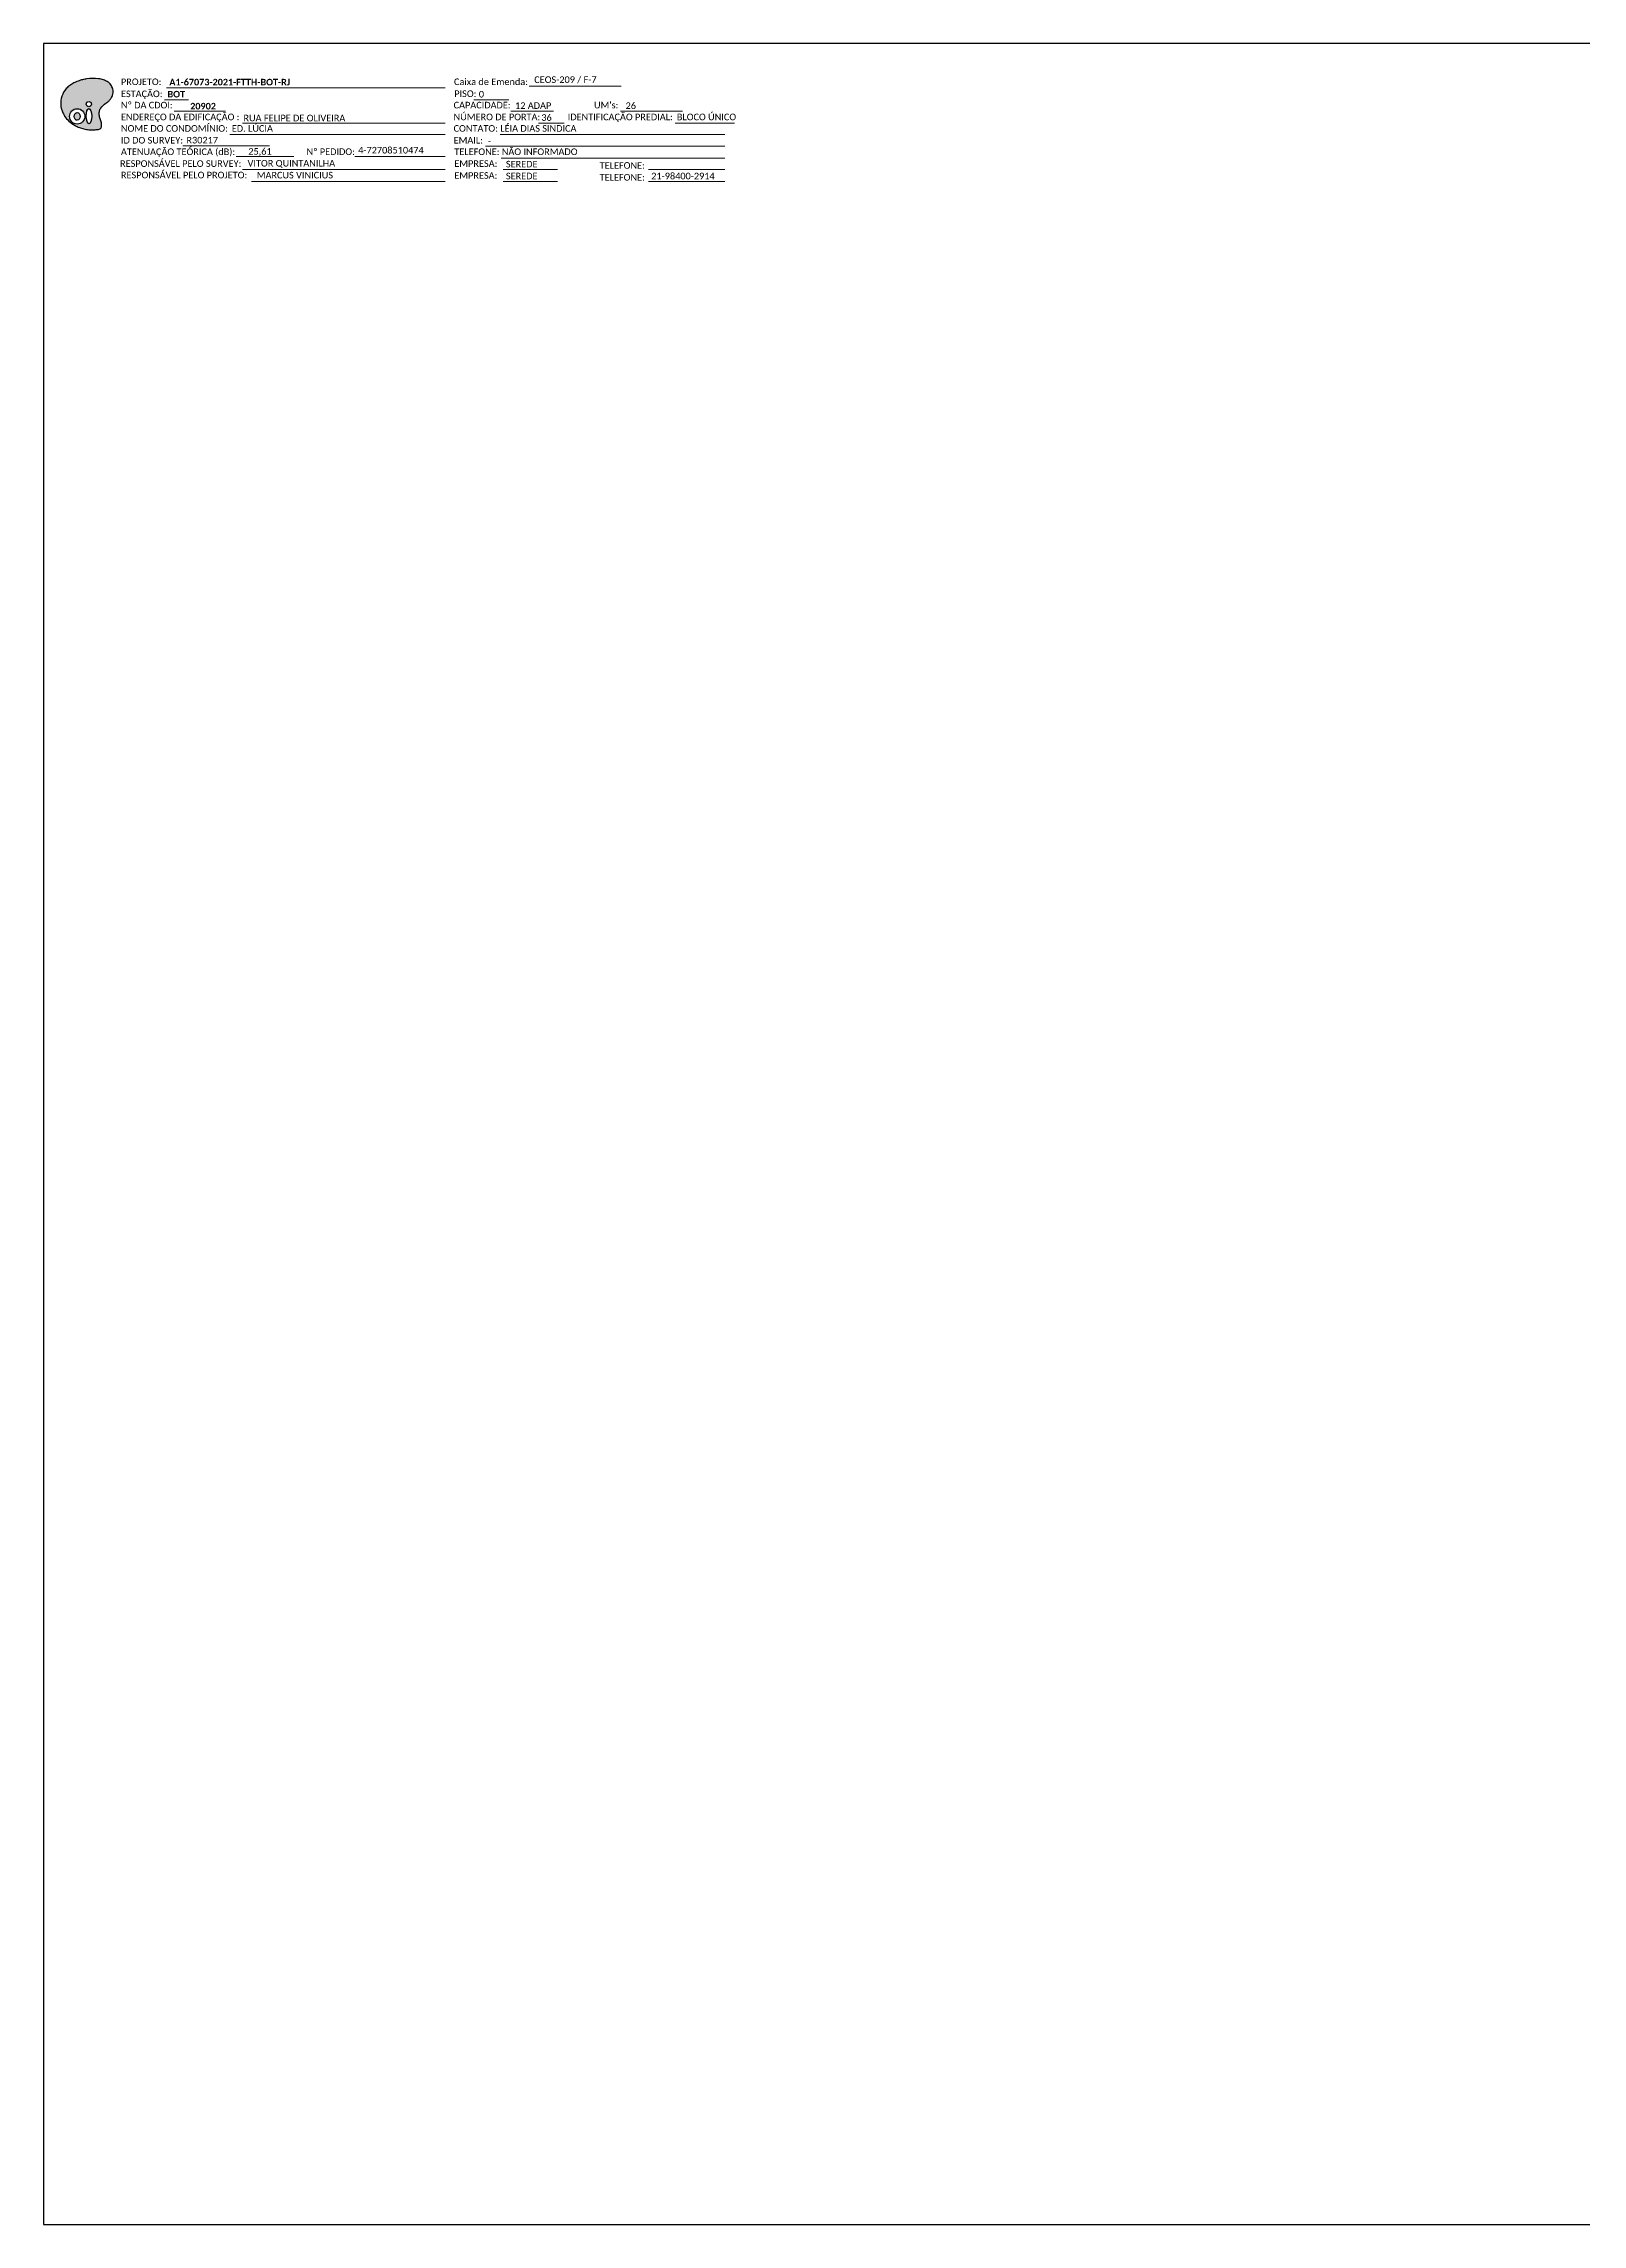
# Model space of a CAD drawing. Header units: inches. Extents: x 12897 to 14660, y 8241 to 8835.
# Drawn here: x 13821 to 14240, y 8241 to 8835 of the extents above; entities that cross this region are included whole.
import ezdxf
from ezdxf.enums import TextEntityAlignment as Align

# ---------------------------------------------------------------- set-up
doc = ezdxf.new("R2010")
doc.units = ezdxf.units.IN
doc.header["$MEASUREMENT"] = 0
doc.styles.add('WMF-Calibri0', font='calibri.ttf')
doc.styles.add('WMF-Calibri1', font='calibrib.ttf')

# ---------------------------------------------------------------- blocks, each defined once
blk = doc.blocks.new('OI')
h = blk.add_hatch(color=40)
edge = h.paths.add_edge_path()
edge.add_spline(control_points=[(4.35, -0.67), (3.92, -0.99), (3.26, -1.5), (2.81, -2.59), (2.9, -3.5), (3.06, -4.27), (3.31, -4.85), (3.37, -5.39), (3.4, -5.88), (3.2, -6.4), (2.54, -6.61), (1.65, -6.63), (0.55, -6.67), (-0.56, -6.42), (-1.61, -6.14), (-2.77, -5.61), (-3.92, -4.77), (-4.89, -3.7), (-5.34, -2.65), (-5.6, -1.94), (-5.85, -0.96), (-5.71, 0.47), (-5.1, 2.02), (-4.14, 3.02), (-3.3, 3.61), (-2.37, 4.16), (-1.36, 4.44), (-0.56, 4.7), (0.79, 4.85), (2.24, 4.97), (3.79, 4.57), (4.67, 4.21), (5.44, 3.65), (5.76, 2.99), (6.03, 2.21), (6.01, 1.46), (5.72, 0.64), (5.31, 0.08), (4.88, -0.38), (4.51, -0.55), (4.35, -0.67)], knot_values=[0, 0, 0, 0, 1.60434, 2.417191, 3.427595, 4.282808, 4.776746, 5.304182, 5.888771, 6.258406, 6.858137, 7.79129, 8.986195, 10.124242, 11.187857, 12.242908, 13.953784, 15.414161, 16.515391, 17.349188, 17.675853, 19.552021, 21.515531, 22.568638, 23.63245, 24.621084, 25.782718, 26.745347, 27.142653, 29.870543, 31.004649, 31.921532, 32.709589, 33.801391, 34.042471, 35.192333, 35.971461, 36.628871, 37.254359, 37.836911, 37.836911, 37.836911, 37.836911], degree=3, periodic=0)
h.paths.add_polyline_path([(1.13, -0.87, -1), (-0.04, -0.87, -1)], flags=16)
edge = h.paths.add_edge_path(flags=16)
edge.add_ellipse((0.56, -3.59), major_axis=(-0.02, 1.71), ratio=0.361305, start_angle=0, end_angle=360)
h.paths.add_polyline_path([(-0.36, -3.62, -1), (-3.8, -3.62, -1)], flags=16)
edge = h.paths.add_edge_path(flags=0)
edge.add_ellipse((-2.08, -3.62), major_axis=(0, 0.885), ratio=0.758294, start_angle=0, end_angle=360)
at = {"color": 40}
for centre, radius in [((-2.08, -3.62), 1.72), ((0.54, -0.87), 0.587)]:
    blk.add_circle(centre, radius, dxfattribs=at)
blk.add_ellipse((-2.08, -3.62), major_axis=(0, 0.885), ratio=0.758294, start_param=-3.141592653589792, end_param=3.141592653589792, dxfattribs=at)
blk.add_ellipse((0.56, -3.59), major_axis=(-0.02, 1.71), ratio=0.361305, dxfattribs=at)
at = {"color": 40, "start_tangent": (-0.800898, -0.598801), "end_tangent": (-0.800898, -0.598801)}
blk.add_spline([(4.35, -0.67), (3.2, -1.78), (2.9, -2.54), (2.92, -3.55), (3.12, -4.38), (3.28, -4.85), (3.37, -5.37), (3.35, -5.95), (3.2, -6.29), (2.66, -6.55), (1.73, -6.63), (0.54, -6.62), (-0.58, -6.41), (-1.6, -6.11), (-2.56, -5.67), (-3.95, -4.67), (-4.89, -3.56), (-5.37, -2.56), (-5.64, -1.78), (-5.72, -1.46), (-5.63, 0.42), (-4.84, 2.22), (-4.13, 2.99), (-3.27, 3.62), (-2.4, 4.09), (-1.3, 4.47), (-0.37, 4.72), (0.02, 4.77), (2.75, 4.8), (3.85, 4.53), (4.69, 4.16), (5.31, 3.68), (5.85, 2.73), (5.93, 2.5), (5.94, 1.35), (5.67, 0.62), (5.29, 0.08), (4.84, -0.36), (4.35, -0.67)], degree=3, dxfattribs=at)

msp = doc.modelspace()

# ---------------------------------------------------------------- linework, layer by layer
msp.add_lwpolyline([(13821.05, 8241.02), (14659.61, 8241.02), (14659.61, 8835.02), (13821.05, 8835.02), (13821.05, 8241.02)])
at = {"color": 7, "lineweight": 0}
for points in [[(13854.52, 8822.97), (13930.49, 8822.97)], [(13953.33, 8823.47), (13978.46, 8823.47)], [(13854, 8819.7), (13860.55, 8819.7)], [(13856.66, 8816.63), (13870.61, 8816.63)], [(13938.29, 8819.74), (13947.77, 8819.74)], [(13948.34, 8816.63), (13959.95, 8816.63)], [(13978.28, 8816.63), (13995.13, 8816.63)], [(13871.82, 8810.28), (13930.49, 8810.28)], [(13875.23, 8813.39), (13930.49, 8813.39)], [(13945.45, 8810.28), (14006.68, 8810.28)], [(13955.92, 8813.39), (13962.87, 8813.39)], [(13993.09, 8813.39), (14009.27, 8813.39)], [(13858.98, 8807.21), (13882.61, 8807.21)], [(13873.52, 8804.24), (13889.19, 8804.24)], [(13905.85, 8804.25), (13930.35, 8804.25)], [(13906.35, 8804.25), (13930.5, 8804.25)], [(13941.41, 8807.04), (14006.68, 8807.04)], [(13945.7, 8803.8), (14006.68, 8803.8)], [(13875.23, 8800.69), (13930.49, 8800.69)], [(13877.72, 8797.45), (13930.49, 8797.45)], [(13946.31, 8800.69), (13961.11, 8800.69)], [(13946.31, 8797.45), (13961.11, 8797.45)], [(13985.91, 8800.69), (14006.68, 8800.69)], [(13985.91, 8797.45), (14006.68, 8797.45)]]:
    msp.add_lwpolyline(points, dxfattribs=at)

# ---------------------------------------------------------------- block references
at = {"color": 7, "xscale": 1.213923925163968, "yscale": 1.213923925164636, "zscale": 1.213923925163967, "rotation": 0.1532896024163693}
msp.add_blockref('OI', (13832.71, 8819.6), dxfattribs=at)

# ---------------------------------------------------------------- texts
at = {"color": 7, "lineweight": 0, "style": 'WMF-Calibri0'}
for s, height, p in [('PROJETO:', 1.793, (13842.12, 8823.72)), ('ESTAÇÃO:', 1.793, (13842.12, 8820.44)), ('Caixa de Emenda:', 1.7927, (13932.87, 8823.72)), ('PISO:', 1.793, (13932.94, 8820.48)), ('Nº DA CDOI:', 1.7927, (13842.12, 8817.37)), ('ENDEREÇO DA EDIFICAÇÃO :', 1.7927, (13842.12, 8814.14)), ('CAPACIDADE:', 1.7927, (13932.76, 8817.37)), ('NÚMERO DE PORTA:', 1.7927, (13932.76, 8814.14)), ('IDENTIFICAÇÃO PREDIAL:', 1.7927, (13963.85, 8814.14)), ("UM's:", 1.793, (13971.01, 8817.37)), ('BLOCO ÚNICO', 1.7927, (13993.59, 8814.14)), ('NOME DO CONDOMÍNIO:', 1.7927, (13842.12, 8811.02)), ('ID DO SURVEY:', 1.7927, (13842.12, 8807.79)), ('ED. LÚCIA', 1.793, (13872.33, 8811.02)), ('CONTATO: LÉIA DIAS SINDICA', 1.7927, (13932.76, 8811.02)), ('EMAIL:', 1.793, (13932.76, 8807.79)), ('RESPONSÁVEL PELO SURVEY:', 1.7927, (13841.88, 8801.44)), ('ATENUAÇÃO TEÓRICA (dB):', 1.7927, (13842.12, 8804.67)), ('Nº PEDIDO:', 1.793, (13892.7, 8804.68)), ('TELEFONE: NÃO INFORMADO', 1.7927, (13932.95, 8804.67)), ('EMPRESA:', 1.793, (13932.95, 8801.44)), ('RESPONSÁVEL PELO PROJETO:', 1.7927, (13842.12, 8798.32)), ('EMPRESA:', 1.793, (13932.95, 8798.2)), ('TELEFONE:', 1.793, (13972.55, 8800.93)), ('TELEFONE:', 1.793, (13972.55, 8797.7))]:
    msp.add_text(s, height=height, dxfattribs=at).set_placement(p)
at = {"color": 7, "linetype": 'Continuous'}
for s, height, style, p in [('BOT', 1.793, 'WMF-Calibri1', (13854.8, 8820.35)), ('A1-67073-2021-FTTH-BOT-RJ', 1.7927, 'WMF-Calibri1', (13855.31, 8823.63)), ('0', 1.79, 'WMF-Calibri0', (13939.64, 8820.34)), ('CEOS-209 / F-7', 1.7927, 'WMF-Calibri0', (13954.73, 8824.3)), ('RUA FELIPE DE OLIVEIRA ', 1.7927, 'WMF-Calibri0', (13875.5, 8813.85)), ('36', 1.793, 'WMF-Calibri0', (13956.67, 8813.99)), ('VITOR QUINTANILHA', 1.7927, 'WMF-Calibri0', (13876.63, 8801.53)), ('-', 1.79, 'WMF-Calibri0', (13942.11, 8807.64)), ('SEREDE', 1.793, 'WMF-Calibri0', (13947.01, 8801.29)), ('MARCUS VINICIUS', 1.7927, 'WMF-Calibri0', (13879.12, 8798.29)), ('SEREDE', 1.793, 'WMF-Calibri0', (13947.01, 8798.05)), ('21-98400-2914', 1.7927, 'WMF-Calibri0', (13986.61, 8798.05))]:
    msp.add_text(s, height=height, dxfattribs=dict(at, style=style)).set_placement(p)
at = {"color": 7, "linetype": 'Continuous', "style": 'WMF-Calibri1'}
msp.add_text('20902', height=1.793, dxfattribs=at).set_placement((13864.5, 8817.08), align=Align.CENTER)
at = {"color": 0, "linetype": 'Continuous', "style": 'WMF-Calibri0'}
for s, p in [('12 ADAP', (13949.51, 8817.24)), ('26', (13979.63, 8817.22)), ('R30217', (13859.97, 8807.82))]:
    msp.add_text(s, height=1.793, dxfattribs=at).set_placement(p)
at = {"color": 0, "lineweight": 0, "style": 'WMF-Calibri0'}
msp.add_text('25,61', height=1.793, dxfattribs=at).set_placement((13876.82, 8804.76))
at = {"color": 7, "style": 'WMF-Calibri0'}
msp.add_text('4-72708510474', height=1.7927, dxfattribs=at).set_placement((13906.76, 8805.09))

doc.saveas('drawing.dxf')
